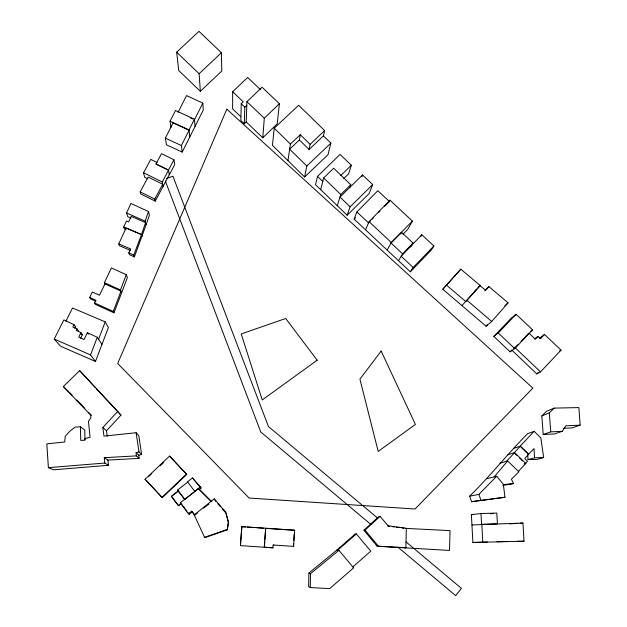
<?xml version="1.0" encoding="UTF-8"?>
<svg xmlns="http://www.w3.org/2000/svg" width="627" height="627" viewBox="0 0 627 627"><rect width="100%" height="100%" fill="white"/><g stroke="black" fill="none" stroke-linecap="round" stroke-linejoin="round"><path stroke-width="0.94" d="M260.487 89.653L247.634 77.45L232.664 91.73L232.625 108.894L240.752 116.669M308.892 573.054L308.633 586.621L310.255 587.554L329.684 588.612L353.62 567.858L338.933 550.334L336.738 550.169L308.892 573.054L310.514 573.697L338.933 550.334M310.255 587.554L310.514 573.697M232.664 91.73L243.229 101.817L241.223 103.729L240.854 120.462L244.318 123.77L246.223 121.936L246.928 101.684L262.047 87.216L279.399 103.698L277.205 123.84L262.791 137.775L246.223 121.936M404.431 547.708L405.888 547.755L406.327 528.247L388.137 525.81L380.056 516.35L378.818 516.562L363.942 530.23L377.14 546.188L449.512 550.443L450.037 530.614L405.826 528.412M244.318 123.77L244.82 107.162L246.803 105.265M293.538 543.531L293.624 546.383L294.674 530.238L241.826 526.602L240.439 545.647L241.826 526.602M293.726 540.693L294.157 534.079M264.406 547.246L264.798 541.556M264.931 539.659L265.393 533.028M265.527 531.132L265.723 528.287M240.368 545.623L272.988 547.818L273.011 544.981L273.936 545.059M262.791 137.775L264.296 118.244L279.399 103.698M323.352 136.278L324.637 130.596L298.656 105.258L274.226 128.198L272.455 145.378L304.628 176.986L327.992 154.712L330.876 143.121L323.446 135.863L309.111 149.453L299.4 139.931L289.643 149.155L306.822 166.014L304.628 176.986M287.958 160.598L290.395 144.045L300.278 134.711L310.122 144.351L309.033 149.861M227.327 529.823L228.338 521.899L225.767 512.134L214.207 498.857L194.221 514.916L204.582 537.308L205.397 537.457L227.327 529.823L228.44 522.51L225.939 513.035L222.201 508.748M299.33 140.354L300.278 134.711M343.815 178.523L348.612 173.828L351.332 165.238L340.061 154.43L317.513 176.359L315.553 184.714L347.139 215.218L369.146 193.563L372.673 184.628L362.563 174.933L339.991 197.05L350.109 206.808L347.139 215.218M320.687 189.675L323.634 177.99L333.65 168.24L350.783 184.73L349.897 187.379M337.279 205.695L340.79 194.519L350.783 184.73M134.374 256.898L133.763 255.111L141.514 234.6L126.074 228.04L118.754 243.887L130.612 248.927L128.801 252.838L129.444 254.64L134.374 256.898L146.122 224.732L145.158 221.143L148.481 211.542L130.91 203.446L126.552 212.984L127.72 216.66L131.043 218.071M142.07 236.512L141.498 234.545L145.582 222.695L131.239 216.346L128.645 221.95L126.466 221.017L123.715 226.982L124.397 228.996L125.949 229.654M146.122 224.732L149.406 215.233L148.481 211.542M361.912 176.767L362.563 174.933M113.981 312.818L113.268 311.431L121.003 291.124L104.952 283.921L99.528 295.239L92.31 292.017L89.669 297.48L95.931 300.27L94.638 302.982L95.461 304.416L113.981 312.818L121.669 292.621L120.486 289.94L126.27 274.72L111.441 267.941L104.356 282.706L105.03 284.086M121.669 292.621L127.383 277.557L126.27 274.72M410.317 271.805L413.177 267.47L401.194 256.231L421.83 234.741L433.908 245.996L430.733 250.651L410.317 271.805L354.153 219.129L356.873 211.957L377.822 190.694L389.367 201.463L384.672 206.299M98.588 339.238L105.203 321.894L72.528 307.998L65.874 321.22M75.648 326.926L74.002 324.653L63.852 319.919L54.228 339.066L60.411 346.151L95.476 361.458L108.408 327.49L105.203 321.894M95.476 361.458L90.554 354.921L97.303 337.263L87.372 332.757L84.01 339.513L78.751 337.052L80.938 332.671L76.306 330.515L77.097 328.956L72.842 326.965L74.002 324.653M365.572 229.835L369.068 221.684L389.963 200.185L412.417 221.119L407.824 229.27L403.051 234.137M389.163 201.918L389.963 200.185M80.656 338.157L82.388 334.677L80.852 333.972M74.746 328.266L75.514 326.745M194.48 119.781L202.834 103.102L186.532 95.594L178.115 112.249M182.23 152.071L181.399 145.55L189.08 130.244L173.076 122.868L165.363 138.159L166.453 144.806L182.23 152.071L203.289 110.007L202.834 103.102M189.777 137.007L189.048 129.938L194.425 119.216L175.489 110.485L170.058 121.199L170.983 127.508M168.491 170.058L173.961 159.783L161.5 153.654L155.998 163.913L168.491 170.058L169.29 174.761M155.245 201.126L154.791 199.088L162.706 184.244L148.137 177.065L140.189 191.886L140.73 193.955L155.245 201.126L163.114 186.36L162.268 181.987L168.522 170.254L156.037 164.117L156.938 162.44L150.754 159.391L143.567 172.778L144.633 177.261L147.831 178.828M163.114 186.36L174.682 164.611L173.961 159.783M387.204 250.118L391.272 242.484L412.417 221.119M400.739 233.973L401.633 232.335L413.005 243.033L410.607 246.983M398.521 260.73L402.597 253.864L413.005 243.033M420.835 236.348L421.83 234.741M562.254 431.321L565.828 425.804L580.171 425.153L578.862 407.581L554.213 408.106L546.619 411.265L541.83 415.928L543.217 434.472L554.448 433.947L562.254 431.321L550.757 431.862L543.217 434.472M484.781 290.771L488.942 286.641L508.105 302.841L491.725 321.439L486.09 326.22L442.803 289.259L460.79 269.163L480.18 285.481L465.83 301.595L446.361 285.003M460.79 269.163L442.803 289.259M486.858 478.691L496.725 476.23L503.316 484.295L504.978 497.258L471.582 501.694L469.647 496.184C489.993 476.301 507.549 453.846 527.636 433.68L534.118 431.298L540.874 438.046L543.664 457.577L536.955 459.395L528.028 459.607L527.707 454.207M494.162 476.873L507.635 460.955L518.897 471.825L511.397 479.193L513.599 483.566L502.854 485.494M510.096 351.841L514.759 348.651L532.582 329.88L516.084 314.268L511.42 318.007L493.857 336.401L510.096 351.841L511.687 349.984L536.775 373.935L540.498 371.882L561.04 350.156L544.495 334.45L539.408 338.345M486.09 326.22L487.375 324.762M470.211 296.226L471.48 294.792M461.95 305.584L480.016 285.661L485.659 290.317L488.942 286.641M525.34 463.557L527.519 461.206L524.736 458.533L528.733 454.238L520.339 446.165L513.913 448.297M141.616 454.504L138.975 451.934L136.098 452.623L138.818 455.178L141.616 454.504L138.849 435.843L136.137 432.732L103.964 436.11L102.828 427.489L117.735 411.453L79.668 370.628L63.366 386.545L90.79 415.215L90.758 418.115L88.462 421.297L90.061 437.262L85.013 438.539L84.864 440.256L80.742 440.405L80.444 426.775L75.013 427.136L69.848 431.219L65.239 436.298L64.691 441.972L46.829 443.869L48.381 467.656L53.624 469.795L108.447 465.305L107.915 460.093L104.278 457.679L104.827 463.047L108.447 465.305M107.225 436.337L106.488 430.749L120.964 415.16L117.735 411.453M518.372 471.433L525.81 463.431L514.61 452.639L507.87 454.771M520.339 446.165L514.164 452.78L516.962 455.476M506.53 461.284L514.61 452.639M534.118 431.298L520.12 446.236L528.506 454.301L533.992 448.595L534.549 457.788L528.028 459.607M536.775 373.935L538.091 372.548M544.495 334.45L540.427 338.721L538.013 336.433L535.348 339.238L528.929 333.133L521.021 341.425M493.857 336.401L498.238 332.961L516.084 314.268M513.725 348.581L518.388 344.192M413.177 267.47L433.908 245.996M474.663 291.187L476.003 289.807M478.675 287.041L480.016 285.661M370.565 220.814L368.551 222.883L356.873 211.957M371.913 219.434L373.253 218.047M378.63 212.522L379.97 211.142M354.153 219.129L355.517 217.741M469.647 496.184L478.871 494.397L496.725 476.23M401.633 232.335L390.997 243.002L402.597 253.864M350.109 206.808L372.673 184.628M340.712 175.631L351.332 165.238M541.83 415.928L549.315 412.879L554.213 408.106M306.822 166.014L330.876 143.121M161.923 497.438L186.462 474.122L169.596 456.08L145.017 479.271L162.275 497.666L186.697 474.474L186.462 474.122M310.122 144.351L324.637 130.596M200.342 91.299L221.786 71.031L221.402 52.731L198.971 31.35L176.665 52.19L178.726 70.537L200.342 91.299L199.127 73.72L176.665 52.19M148.96 476.301L151.75 473.659M160.136 465.751L163.631 462.452M199.127 73.72L221.402 52.731M363.942 530.23L365.055 530.128L380.056 516.35M352.844 566.91L370.816 551.141L356.316 533.914L355.282 533.977L336.738 550.169M337.616 550.232L356.316 533.914M504.782 305.717L508.105 302.841M194.848 515.088L192.332 511.797L189.244 514.242L188.429 513.701L180.208 502.893L198.555 488.527L199.174 489.538L201.102 488.033L192.442 477.954L187.536 481.842L194.879 491.49L184.659 499.484L177.504 490.095L187.732 482.116M188.429 513.701L191.58 511.209L192.332 511.797M197.63 512.894L194.644 515.237L191.58 511.209M203.595 508.199L208.815 504.1M194.715 491.262L200.405 486.795M184.816 499.398L178.366 490.925L171.398 496.372L178.429 505.628L181.07 503.552M178.429 505.628L181.179 503.638L186.94 511.209M171.398 496.372L178.476 491.035L177.504 490.095M530.466 331.369L532.582 329.88M534.345 338.901L538.013 336.433M559.456 351.073L561.04 350.156M166.288 178.585L172.942 176.226L268.442 426.532L377.642 518.106M204.582 537.308L227.193 529.431M580.171 425.153L571.949 427.912L563.548 428.296M499.978 463.212L507.635 460.955M524.054 463.902L525.81 463.431M294.674 530.238L265.574 528.349L264.265 547.222L272.988 547.818M471.582 501.694L504.978 497.258M471.951 524.956L522.942 523.051L524.031 541.226L472.891 542.465L471.394 514.642L480.987 513.537L496.811 513.074L497.423 523.796L481.575 524.266L480.987 513.537M490.322 513.795L493.104 513.489M503.45 484.585L513.599 483.566M48.381 467.656L104.827 463.047M517.212 523.427L509.579 523.858M520.073 523.239L522.942 523.051M104.278 457.679L136.388 455.892L139.108 458.353L107.915 460.093M472.891 542.465L487.383 542.026M497.039 541.736L507.666 541.414M471.394 514.642L473.299 514.587M534.549 457.788L543.664 457.577M517.306 541.25L524.031 541.226M377.14 546.188L405.888 547.755M241.748 526.727L245.557 526.986M247.469 527.119L255.087 527.636M256.999 527.762L263.669 528.216M273.756 545.043L293.624 546.383M387.784 526.069L389.68 526.327M392.526 526.711L394.43 526.962M396.327 527.213L399.172 527.597M402.017 527.981L403.921 528.232M126.552 212.984L145.158 221.143M123.715 226.982L141.498 234.545M130.392 250.392L119.459 245.737L118.754 243.887M54.228 339.066L90.554 354.921M95.853 301.328L90.523 298.946L89.669 297.48M104.356 282.706L120.486 289.94M94.638 302.982L113.268 311.431M170.058 121.199L189.048 129.938M128.801 252.838L133.763 255.111M190.169 117.798L192.755 118.989M165.363 138.159L181.399 145.55M143.567 172.778L162.268 181.987M140.189 191.886L154.791 199.088M145.017 479.271L145.464 479.6M80.444 426.775L84.747 430.059L84.959 439.527M180.208 502.893L181.179 503.638M406.069 541.94L461.417 588.353L455.688 595.65L397.965 547.183M370.972 524.517L260.761 431.987L165.324 180.999M467.037 300.357L491.725 321.439M102.828 427.489L106.488 430.749M63.366 386.545L72.121 395.135M369.068 221.684L391.272 242.484M498.238 332.961L514.759 348.651M515.088 347.648L540.498 371.882M246.928 101.684L264.296 118.244M241.223 103.729L244.82 107.162M323.634 177.99L340.79 194.519M519.752 458.165L522.55 460.861M317.513 176.359L322.764 181.43M274.226 128.198L290.395 144.045M198.555 488.527L211.793 501.757M199.174 489.538L210.797 501.153M76.792 400.01L84.786 408.373M88.783 412.55L91.456 415.34M186.697 474.474L169.596 456.08M95.186 387.517L79.668 370.628M96.511 388.936L120.964 415.16M146.115 480.298L162.275 497.666M201.102 488.033L192.442 477.954M215.97 501.592L214.207 498.857M217.843 503.74L220.336 506.6M365.055 530.128L378.371 546.219M188.092 512.729L189.244 514.242M171.516 496.466L178.538 505.707M77.097 328.956L78.704 331.181M80.938 332.671L82.513 334.857M87.372 332.757L88.376 334.215M97.303 337.263L101.974 344.403M478.871 494.397L480.901 500.119M136.137 432.732L138.975 451.934M138.818 455.178L139.108 458.353M136.098 452.623L136.388 455.892M194.425 119.216L195.068 126.45M549.315 412.879L550.757 431.862M481.81 524.243L482.806 542.473M226.825 109.176L117.696 363.48L249.131 498.05L415.011 509.014L532.848 388.121L226.825 109.176M381.153 351.065L359.922 379.139L378.191 451.416L415.419 424.424L381.153 351.065M317.168 360.212L262.235 399.94L241.223 333.948L285.716 318.485L317.168 360.212"/></g></svg>
